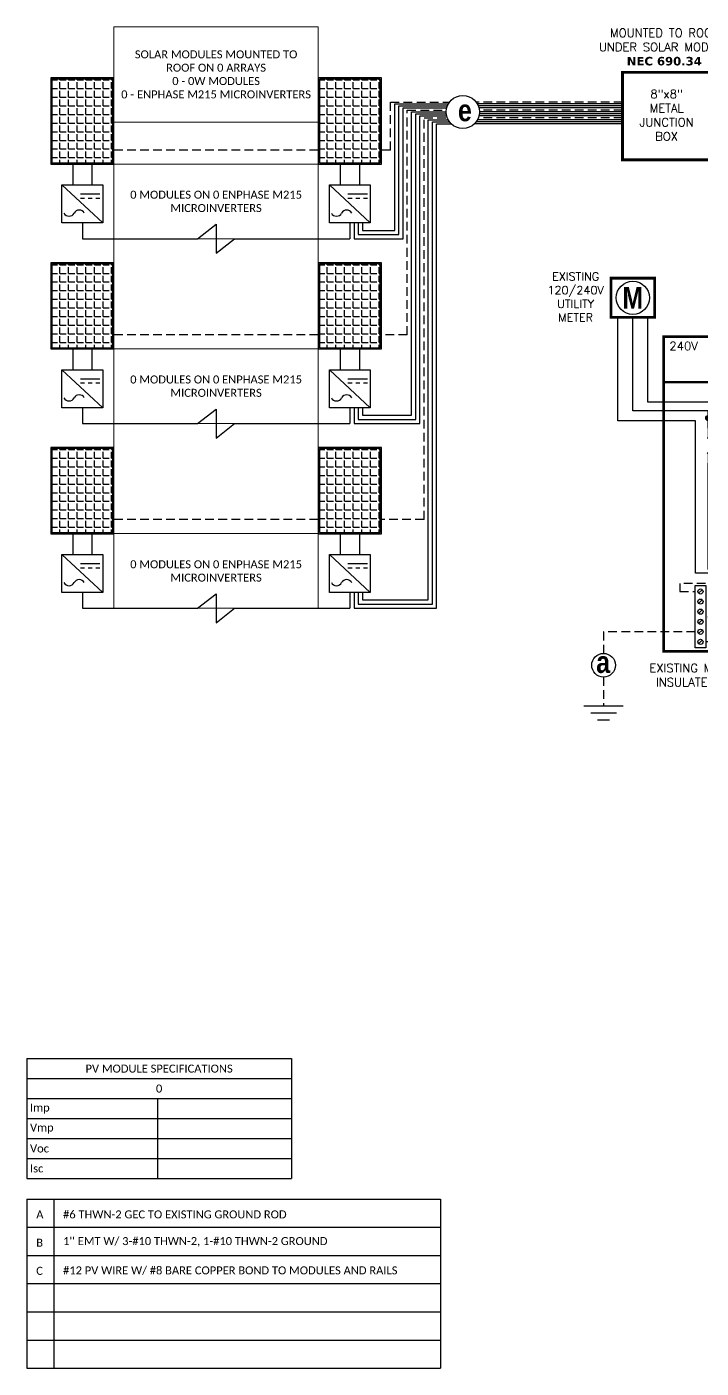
# Model space of a CAD drawing. Header units: feet. Extents: x 12814 to 13413, y 16036 to 16622.
# Drawn here: x 12814 to 13105, y 16036 to 16615 of the extents above; entities that cross this region are included whole.
import ezdxf

# ---------------------------------------------------------------- set-up
doc = ezdxf.new("R2010")
doc.units = ezdxf.units.FT
doc.header["$MEASUREMENT"] = 0
doc.linetypes.add('HIDDEN', pattern=[0.375, 0.25, -0.125])
for name, color, linetype in [('ONE LINE BLOCKS', 7, 'Continuous'), ('TABLES', 7, 'Continuous'), ('TEXT', 7, 'Continuous'), ('Z - TITLEBLOCK TXT', 7, 'Continuous')]:
    doc.layers.add(name, color=color, linetype=linetype)
doc.styles.add('ONE LINE TXT', font='techb___.ttf')
doc.styles.get("Standard").update_dxf_attribs({"font": 'simplex.shx'})

# ---------------------------------------------------------------- blocks, each defined once
blk = doc.blocks.new('*T5')
at = {"layer": 'Defpoints', "color": 8, "linetype": 'ByBlock', "lineweight": 0, "transparency": 16777216}
for p, q in [((0, 0), (88.16, 0)), ((0, 0), (0, -250.97)), ((88.16, 0), (88.16, -250.97)), ((0, -41.08), (88.16, -41.08)), ((0, -59.24), (88.16, -59.24)), ((0, -91.46), (88.16, -91.46)), ((0, -138.99), (88.16, -138.99)), ((0, -171.21), (88.16, -171.21)), ((0, -218.74), (88.16, -218.74)), ((0, -250.97), (88.16, -250.97))]:
    blk.add_line(p, q, dxfattribs=at)
at = {"color": 0, "linetype": 'Continuous', "transparency": 16777216, "char_height": 3.4544, "width": 83.574, "attachment_point": 5}
for s, insert in [('{\\fCalibri|b0|i0|c0;SOLAR MODULES MOUNTED TO ROOF ON 0 ARRAYS^J0 - 0W MODULES^J0 - ENPHASE M215 MICROINVERTERS', (44.08, -20.54)), ('{\\fCalibri|b0|i0|c0;', (44.08, -50.16)), ('{\\fCalibri|b0|i0|c0;0 MODULES ON 0 ENPHASE M215 MICROINVERTERS', (44.08, -75.35)), ('{\\fCalibri|b0|i0|c0;', (44.08, -115.23)), ('{\\fCalibri|b0|i0|c0;0 MODULES ON 0 ENPHASE M215 MICROINVERTERS', (44.08, -155.1)), ('{\\fCalibri|b0|i0|c0;', (44.08, -194.98)), ('{\\fCalibri|b0|i0|c0;0 MODULES ON 0 ENPHASE M215 MICROINVERTERS', (44.08, -234.86))]:
    blk.add_mtext(s, dxfattribs=dict(at, insert=insert))
blk = doc.blocks.new('*T6')
at = {"layer": 'Z - TITLEBLOCK TXT', "color": 0, "lineweight": -2, "transparency": 16777216}
for p, q in [((0, 0), (114.19, 0)), ((0, 0), (0, -51.69)), ((114.19, 0), (114.19, -51.69)), ((0, -8.62), (114.19, -8.62)), ((0, -17.23), (114.19, -17.23)), ((56.41, -17.23), (56.41, -51.69)), ((0, -25.85), (114.19, -25.85)), ((0, -34.46), (114.19, -34.46)), ((0, -43.08), (114.19, -43.08)), ((0, -51.69), (114.19, -51.69))]:
    blk.add_line(p, q, dxfattribs=at)
at = {"layer": 'Z - TITLEBLOCK TXT', "color": 0, "linetype": 'Continuous', "transparency": 16777216, "char_height": 3.4544}
for s, insert, width, attachment_point in [('{\\fCalibri|b0|i0|c0;PV MODULE SPECIFICATIONS', (57.09, -4.31), 111.433, 5), ('{\\fCalibri|b0|i0|c0;0', (57.09, -12.92), 111.433, 5), ('{\\fCalibri|b0|i0|c0;Imp', (1.38, -21.54), 53.6551, 4), ('{\\fCalibri|b0|i0|c0;', (57.78, -21.54), 55.0254, 4), ('{\\fCalibri|b0|i0|c0;Vmp', (1.38, -30.15), 53.6551, 4), ('{\\fCalibri|b0|i0|c0;', (57.78, -30.15), 55.0254, 4), ('{\\fCalibri|b0|i0|c0;Voc', (1.38, -38.77), 53.6551, 4), ('{\\fCalibri|b0|i0|c0;', (57.78, -38.77), 55.0254, 4), ('{\\fCalibri|b0|i0|c0;Isc', (1.38, -47.39), 53.6551, 4), ('{\\fCalibri|b0|i0|c0;', (57.78, -47.39), 55.0254, 4)]:
    blk.add_mtext(s, dxfattribs=dict(at, insert=insert, width=width, attachment_point=attachment_point))
blk = doc.blocks.new('*T7')
at = {"linetype": 'ByBlock', "lineweight": -2, "transparency": 16777216}
for p, q in [((0, 0), (178.52, 0)), ((0, 0), (0, -72.97)), ((11.58, 0), (11.58, -72.97)), ((178.52, 0), (178.52, -72.97)), ((0, -12.11), (178.52, -12.11)), ((0, -24.28), (178.52, -24.28)), ((0, -36.46), (178.52, -36.46)), ((0, -48.64), (178.52, -48.64)), ((0, -60.81), (178.52, -60.81)), ((0, -72.97), (178.52, -72.97))]:
    blk.add_line(p, q, dxfattribs=at)
at = {"color": 0, "linetype": 'Continuous', "transparency": 16777216, "char_height": 3.4544, "attachment_point": 7}
for s, insert, width in [('{\\fCalibri|b0|i0|c0;A', (4.06, -8.36), 3.4544), ('{\\fCalibri|b0|i0|c0;#6 THWN-2 GEC TO EXISTING GROUND ROD', (15.65, -8.36), 158.8095), ('{\\fCalibri|b0|i0|c0;B', (4.06, -20.53), 3.4544), ("{\\fCalibri|b0|i0|c0;1'' EMT W/ 3-#10 THWN-2, 1-#10 THWN-2 GROUND", (15.65, -20.53), 158.8095), ('{\\fCalibri|b0|i0|c0;#12 PV WIRE W/ #8 BARE COPPER BOND TO MODULES AND RAILS', (15.65, -32.71), 158.8095), ('{\\fCalibri|b0|i0|c0;C', (4.06, -32.71), 3.4544), ('{\\fCalibri|b0|i0|c0;', (4.06, -44.89), 3.4544), ('{\\fCalibri|b0|i0|c0;', (15.65, -44.89), 158.8095), ('{\\fCalibri|b0|i0|c0;', (4.06, -57.06), 3.4544), ('{\\fCalibri|b0|i0|c0;', (15.65, -57.06), 158.8095), ('{\\fCalibri|b0|i0|c0;', (4.06, -69.22), 3.4544), ('{\\fCalibri|b0|i0|c0;', (15.65, -69.22), 158.8095)]:
    blk.add_mtext(s, dxfattribs=dict(at, insert=insert, width=width))
blk = doc.blocks.new('*U8')
at = {"layer": 'ONE LINE BLOCKS', "linetype": 'Continuous'}
h = blk.add_hatch(color=254, dxfattribs=at)
h.dxf.hatch_style = 1
edge = h.paths.add_edge_path()
edge.add_arc((-68.38, 98.34), 1.11, 0, 360)
h = blk.add_hatch(color=254, dxfattribs=at)
h.dxf.hatch_style = 1
edge = h.paths.add_edge_path()
edge.add_arc((-74.3, 91.39), 1.11, 0, 360)
h = blk.add_hatch(color=1, dxfattribs=at)
h.dxf.hatch_style = 1
edge = h.paths.add_edge_path()
edge.add_arc((-74.3, 82.89), 0.291, 0, 360)
h = blk.add_hatch(color=1, dxfattribs=at)
h.dxf.hatch_style = 1
edge = h.paths.add_edge_path()
edge.add_arc((-68.38, 82.89), 0.291, 0, 360)
h = blk.add_hatch(color=1, dxfattribs=at)
h.dxf.hatch_style = 1
edge = h.paths.add_edge_path()
edge.add_arc((-74.3, 76.21), 0.291, 0, 360)
h = blk.add_hatch(color=1, dxfattribs=at)
h.dxf.hatch_style = 1
edge = h.paths.add_edge_path()
edge.add_arc((-68.38, 76.21), 0.291, 0, 360)
h = blk.add_hatch(color=1, dxfattribs=at)
h.dxf.hatch_style = 1
edge = h.paths.add_edge_path()
edge.add_arc((-56.39, 67.09), 0.291, 0, 360)
h = blk.add_hatch(color=1, dxfattribs=at)
h.dxf.hatch_style = 1
edge = h.paths.add_edge_path()
edge.add_arc((-56.39, 63.72), 0.291, 0, 360)
h = blk.add_hatch(color=1, dxfattribs=at)
h.dxf.hatch_style = 1
edge = h.paths.add_edge_path()
edge.add_arc((-49.72, 67.09), 0.291, 0, 360)
h = blk.add_hatch(color=1, dxfattribs=at)
h.dxf.hatch_style = 1
edge = h.paths.add_edge_path()
edge.add_arc((-49.72, 63.72), 0.291, 0, 360)
h = blk.add_hatch(color=1, dxfattribs=at)
h.dxf.hatch_style = 1
edge = h.paths.add_edge_path()
edge.add_arc((-56.39, 57.69), 0.291, 0, 360)
h = blk.add_hatch(color=1, dxfattribs=at)
h.dxf.hatch_style = 1
edge = h.paths.add_edge_path()
edge.add_arc((-49.72, 57.69), 0.291, 0, 360)
h = blk.add_hatch(color=1, dxfattribs=at)
h.dxf.hatch_style = 1
edge = h.paths.add_edge_path()
edge.add_arc((-56.39, 54.31), 0.291, 0, 360)
h = blk.add_hatch(color=1, dxfattribs=at)
h.dxf.hatch_style = 1
edge = h.paths.add_edge_path()
edge.add_arc((-49.72, 54.31), 0.291, 0, 360)
h = blk.add_hatch(color=1, dxfattribs=at)
h.dxf.hatch_style = 1
edge = h.paths.add_edge_path()
edge.add_arc((-56.39, 48.29), 0.291, 0, 360)
h = blk.add_hatch(color=1, dxfattribs=at)
h.dxf.hatch_style = 1
edge = h.paths.add_edge_path()
edge.add_arc((-49.72, 48.29), 0.291, 0, 360)
h = blk.add_hatch(color=1, dxfattribs=at)
h.dxf.hatch_style = 1
edge = h.paths.add_edge_path()
edge.add_arc((-56.39, 44.91), 0.291, 0, 360)
h = blk.add_hatch(color=1, dxfattribs=at)
h.dxf.hatch_style = 1
edge = h.paths.add_edge_path()
edge.add_arc((-49.72, 44.91), 0.291, 0, 360)
h = blk.add_hatch(color=1, dxfattribs=at)
h.dxf.hatch_style = 1
edge = h.paths.add_edge_path()
edge.add_arc((-56.39, 38.89), 0.291, 0, 360)
h = blk.add_hatch(color=1, dxfattribs=at)
h.dxf.hatch_style = 1
edge = h.paths.add_edge_path()
edge.add_arc((-56.39, 35.51), 0.291, 0, 360)
h = blk.add_hatch(color=1, dxfattribs=at)
h.dxf.hatch_style = 1
edge = h.paths.add_edge_path()
edge.add_arc((-49.72, 38.89), 0.291, 0, 360)
h = blk.add_hatch(color=1, dxfattribs=at)
h.dxf.hatch_style = 1
edge = h.paths.add_edge_path()
edge.add_arc((-49.72, 35.51), 0.291, 0, 360)
h = blk.add_hatch(color=1, dxfattribs=at)
h.dxf.hatch_style = 1
edge = h.paths.add_edge_path()
edge.add_arc((-56.39, 29.48), 0.291, 0, 360)
h = blk.add_hatch(color=1, dxfattribs=at)
h.dxf.hatch_style = 1
edge = h.paths.add_edge_path()
edge.add_arc((-49.72, 29.48), 0.291, 0, 360)
h = blk.add_hatch(color=1, dxfattribs=at)
h.dxf.hatch_style = 1
edge = h.paths.add_edge_path()
edge.add_arc((-56.39, 26.1), 0.291, 0, 360)
h = blk.add_hatch(color=1, dxfattribs=at)
h.dxf.hatch_style = 1
edge = h.paths.add_edge_path()
edge.add_arc((-49.72, 26.1), 0.291, 0, 360)
at = {"color": 155, "true_color": 0x647190}
blk.add_line((-93.51, 126.59), (-12.6, 126.59), dxfattribs=at)
at = {"color": 7, "linetype": 'Continuous'}
for p, q in [((-19.55, 9.66), (-19.55, 29.48)), ((0, 9.66), (-19.55, 9.66))]:
    blk.add_line(p, q, dxfattribs=at)
at = {"color": 10, "linetype": 'Continuous'}
for p, q in [((-23.58, 6.49), (-23.58, 26.1)), ((-19.54, 26.1), (-19.54, 26.1)), ((0, 6.49), (-23.58, 6.49))]:
    blk.add_line(p, q, dxfattribs=at)
at = {"color": 253, "linetype": 'Continuous'}
for p, q in [((-34.9, 12.29), (-36.07, 12.29)), ((-34.9, 3.45), (-34.9, 12.29)), ((-30.25, 3.45), (-34.9, 3.45)), ((0, 3.45), (-24.98, 3.45))]:
    blk.add_line(p, q, dxfattribs=at)
at = {"color": 7, "linetype": 'Continuous'}
blk.add_circle((-119.49, -15.26), 5.11, dxfattribs=at)
at = {"color": 253, "linetype": 'Continuous'}
blk.add_arc((-27.62, 3.3), 2.64, 3.28193, 176.71807, dxfattribs=at)
at = {"layer": 'ONE LINE BLOCKS', "lineweight": 50}
blk.add_line((-93.51, 106.95), (-12.6, 106.95), dxfattribs=at)
at = {"layer": 'ONE LINE BLOCKS', "lineweight": 50, "const_width": 1.19}
for points in [[(-116.27, 134.89), (-116.27, 151.79), (-97.41, 151.79), (-97.41, 134.89)], [(-93.51, -9.3), (-93.51, 126.59), (-12.6, 126.59), (-12.6, -9.3)]]:
    blk.add_lwpolyline(points, close=True, dxfattribs=at)
at = {"layer": 'TEXT', "color": 92, "linetype": 'HIDDEN', "ltscale": 15}
for p, q in [((-36.07, 20.02), (-86.54, 20.02)), ((-86.54, 20.02), (-86.54, 16.57)), ((-27.75, 0), (-27.75, 20.02)), ((-86.54, 16.57), (-79.95, 16.57)), ((0, 0), (-27.75, 0)), ((-79.95, -0.83), (-119.49, -0.83)), ((-119.49, -0.83), (-119.49, -10.15)), ((-119.49, -20.38), (-119.49, -32.73))]:
    blk.add_line(p, q, dxfattribs=at)
at = {"layer": 'TEXT', "color": 92, "linetype": 'Continuous', "ltscale": 15}
blk.add_line((-40.61, -5.18), (-75.41, -5.18), dxfattribs=at)
at = {"layer": 'TEXT', "color": 92, "linetype": 'Continuous', "flags": 128}
for points in [[(-72.19, 8.54), (-72.19, 5.69)], [(-74.53, 5.69), (-69.85, 5.69)], [(-70.66, 4.83), (-73.72, 4.83)], [(-71.47, 3.96), (-72.91, 3.96)]]:
    blk.add_lwpolyline(points, dxfattribs=at)
at = {"layer": 'TEXT', "color": 92, "linetype": 'Continuous', "ltscale": 4, "flags": 128}
for points in [[(-127.97, -32.73), (-111.01, -32.73)], [(-113.95, -35.88), (-125.03, -35.88)], [(-116.88, -39.02), (-122.09, -39.02)]]:
    blk.add_lwpolyline(points, dxfattribs=at)
at = {"layer": 'TEXT', "linetype": 'Continuous'}
blk.add_circle((-106.84, 143.34), 7.15, dxfattribs=at)
at = {"layer": 'TEXT', "color": 92, "linetype": 'Continuous', "ltscale": 0.3}
blk.add_arc((-31.87, 17.86), 4.65, 27.66392, 152.33608, dxfattribs=at)
at = {"layer": 'Z - TITLEBLOCK TXT', "color": 253, "linetype": 'Continuous'}
for p, q in [((-113.33, 90.2), (-113.33, 134.89)), ((-79.78, 90.2), (-113.33, 90.2)), ((-79.78, 24.52), (-79.78, 90.2)), ((-31.78, 24.52), (-79.78, 24.52)), ((-31.78, 24.52), (-31.78, 16.64)), ((-31.78, 16.64), (-36.07, 16.64))]:
    blk.add_line(p, q, dxfattribs=at)
at = {"layer": 'Z - TITLEBLOCK TXT', "color": 10, "linetype": 'Continuous'}
for p, q in [((-106.84, 94.51), (-106.84, 134.89)), ((-74.3, 94.51), (-106.84, 94.51)), ((-74.3, 87.09), (-74.3, 94.51)), ((-73.19, 91.39), (-70.25, 91.39)), ((-66.51, 91.39), (-37.57, 91.39)), ((-37.57, 91.39), (-37.57, 26.1)), ((-74.3, 26.1), (-74.3, 72.02)), ((-70.25, 63.72), (-74.3, 63.72)), ((-60.59, 63.72), (-66.51, 63.72)), ((-70.25, 54.31), (-74.3, 54.31)), ((-60.59, 54.31), (-66.51, 54.31)), ((-70.25, 44.91), (-74.3, 44.91)), ((-60.59, 44.91), (-66.51, 44.91)), ((-70.25, 35.51), (-74.3, 35.51)), ((-60.59, 35.51), (-66.51, 35.51)), ((-60.59, 26.1), (-74.3, 26.1)), ((-37.57, 26.1), (-23.58, 26.1))]:
    blk.add_line(p, q, dxfattribs=at)
at = {"layer": 'Z - TITLEBLOCK TXT', "color": 7, "linetype": 'Continuous'}
for p, q in [((-100.35, 98.34), (-100.35, 134.89)), ((-68.38, 98.34), (-100.35, 98.34)), ((-68.38, 87.09), (-68.38, 98.34)), ((-67.27, 98.34), (-28.47, 98.34)), ((-28.47, 98.34), (-28.47, 29.48)), ((-68.38, 57.69), (-68.38, 72.02)), ((-68.38, 67.09), (-60.59, 67.09)), ((-60.59, 67.09), (-68.38, 67.09)), ((-68.38, 48.29), (-68.38, 57.69)), ((-68.38, 57.69), (-60.59, 57.69)), ((-60.59, 57.69), (-68.38, 57.69)), ((-68.38, 38.89), (-68.38, 48.29)), ((-68.38, 48.29), (-60.59, 48.29)), ((-60.59, 48.29), (-68.38, 48.29)), ((-68.38, 29.48), (-68.38, 38.89)), ((-68.38, 38.89), (-60.59, 38.89)), ((-60.59, 38.89), (-68.38, 38.89)), ((-60.59, 29.48), (-68.38, 29.48)), ((-28.47, 29.48), (-19.55, 29.48))]:
    blk.add_line(p, q, dxfattribs=at)
at = {"layer": 'Z - TITLEBLOCK TXT', "color": 1, "linetype": 'Continuous'}
for p, q in [((-79.95, -7.78), (-79.95, 19.17)), ((-79.95, 19.17), (-75.41, 19.17)), ((-75.41, 19.17), (-75.41, -7.78)), ((-40.61, -7.71), (-40.61, 19.24)), ((-40.61, 19.24), (-36.07, 19.24)), ((-36.07, 19.24), (-36.07, -7.71)), ((-75.41, -7.78), (-79.95, -7.78)), ((-36.07, -7.71), (-40.61, -7.71))]:
    blk.add_line(p, q, dxfattribs=at)
at = {"layer": 'Z - TITLEBLOCK TXT', "color": 4, "linetype": 'Continuous'}
for p, q in [((-37.55, 17.43), (-39.13, 15.85)), ((-76.9, 17.35), (-78.47, 15.78)), ((-76.9, 13), (-78.47, 11.43)), ((-37.55, 13.08), (-39.13, 11.5)), ((-76.9, 8.65), (-78.47, 7.08)), ((-37.55, 8.73), (-39.13, 7.15)), ((-76.9, 4.3), (-78.47, 2.73)), ((-37.55, 4.38), (-39.13, 2.8)), ((-37.55, 0.03), (-39.13, -1.55)), ((-76.9, -0.05), (-78.47, -1.62)), ((-76.9, -4.4), (-78.47, -5.97)), ((-37.55, -4.33), (-39.13, -5.9))]:
    blk.add_line(p, q, dxfattribs=at)
at = {"layer": 'Z - TITLEBLOCK TXT', "color": 1, "linetype": 'Continuous', "flags": 128}
for points in [[(-74.3, 87.09), (-74.3, 82.89)], [(-74.3, 87.09), (-74.3, 82.89)], [(-68.38, 87.09), (-68.38, 82.89)], [(-68.38, 87.09), (-68.38, 82.89)], [(-74.3, 76.21), (-74.3, 72.02)], [(-68.38, 76.21), (-68.38, 72.02)], [(-60.59, 67.09), (-56.39, 67.09)], [(-60.59, 67.09), (-56.39, 67.09)], [(-60.59, 63.72), (-56.39, 63.72)], [(-60.59, 63.72), (-56.39, 63.72)], [(-49.72, 67.09), (-45.52, 67.09)], [(-49.72, 63.72), (-45.52, 63.72)], [(-60.59, 57.69), (-56.39, 57.69)], [(-60.59, 57.69), (-56.39, 57.69)], [(-60.59, 54.31), (-56.39, 54.31)], [(-60.59, 54.31), (-56.39, 54.31)], [(-49.72, 57.69), (-45.52, 57.69)], [(-49.72, 54.31), (-45.52, 54.31)], [(-60.59, 48.29), (-56.39, 48.29)], [(-60.59, 48.29), (-56.39, 48.29)], [(-49.72, 48.29), (-45.52, 48.29)], [(-60.59, 44.91), (-56.39, 44.91)], [(-60.59, 44.91), (-56.39, 44.91)], [(-49.72, 44.91), (-45.52, 44.91)], [(-60.59, 38.89), (-56.39, 38.89)], [(-60.59, 38.89), (-56.39, 38.89)], [(-60.59, 35.51), (-56.39, 35.51)], [(-60.59, 35.51), (-56.39, 35.51)], [(-49.72, 38.89), (-45.52, 38.89)], [(-49.72, 35.51), (-45.52, 35.51)], [(-60.59, 29.48), (-56.39, 29.48)], [(-60.59, 29.48), (-56.39, 29.48)], [(-49.72, 29.48), (-45.52, 29.48)], [(-60.59, 26.1), (-56.39, 26.1)], [(-60.59, 26.1), (-56.39, 26.1)], [(-49.72, 26.1), (-45.52, 26.1)]]:
    blk.add_lwpolyline(points, dxfattribs=at)
at = {"layer": 'Z - TITLEBLOCK TXT', "color": 7, "linetype": 'Continuous'}
for centre in [(-68.38, 98.34), (-68.38, 98.34), (-74.3, 91.39)]:
    blk.add_circle(centre, 1.11, dxfattribs=at)
at = {"layer": 'Z - TITLEBLOCK TXT', "color": 1, "linetype": 'Continuous'}
for centre in [(-74.3, 82.89), (-68.38, 82.89), (-74.3, 76.21), (-68.38, 76.21), (-56.39, 67.09), (-56.39, 63.72), (-49.72, 67.09), (-49.72, 63.72), (-56.39, 57.69), (-49.72, 57.69), (-56.39, 54.31), (-49.72, 54.31), (-56.39, 48.29), (-49.72, 48.29), (-56.39, 44.91), (-49.72, 44.91), (-56.39, 38.89), (-56.39, 35.51), (-49.72, 38.89), (-49.72, 35.51), (-56.39, 29.48), (-49.72, 29.48), (-56.39, 26.1), (-49.72, 26.1)]:
    blk.add_circle(centre, 0.291, dxfattribs=at)
at = {"layer": 'Z - TITLEBLOCK TXT', "color": 4, "linetype": 'Continuous'}
for centre in [(-77.68, 16.57), (-38.34, 16.64), (-77.68, 12.22), (-38.34, 12.29), (-77.68, 7.87), (-38.34, 7.94), (-77.68, 3.52), (-77.68, -0.83), (-38.34, 3.59), (-38.34, -0.76), (-77.68, -5.18), (-38.34, -5.11)]:
    blk.add_circle(centre, 1.11, dxfattribs=at)
at = {"layer": 'Z - TITLEBLOCK TXT', "color": 10, "linetype": 'Continuous'}
for centre in [(-68.38, 91.28), (-68.38, 63.61), (-68.38, 54.21), (-68.38, 44.8), (-68.38, 35.4)]:
    blk.add_arc(centre, 1.87, 3.2937, 176.7063, dxfattribs=at)
at = {"layer": 'Z - TITLEBLOCK TXT', "color": 1, "linetype": 'Continuous'}
for centre, start, end in [((-75.49, 79.55), 310.3392, 49.6608), ((-69.57, 79.55), 310.3392, 49.6608), ((-53.05, 65.9), 40.3392, 139.6608), ((-53.05, 62.52), 40.3392, 139.6608), ((-53.05, 56.5), 40.3392, 139.6608), ((-53.05, 53.12), 40.3392, 139.6608), ((-53.05, 47.1), 40.3392, 139.6608), ((-53.05, 43.72), 40.3392, 139.6608), ((-53.05, 37.69), 40.3392, 139.6608), ((-53.05, 34.31), 40.3392, 139.6608), ((-53.05, 28.29), 40.3392, 139.6608), ((-53.05, 24.91), 40.3392, 139.6608)]:
    blk.add_arc(centre, 3.93, start, end, dxfattribs=at)
at = {"layer": 'TABLES', "color": 1, "linetype": 'Continuous'}
blk.add_text('NEUTRAL', height=3.658, rotation=90, dxfattribs=at).set_placement((-41.27, -4.66))
at = {"layer": 'TEXT', "color": 1, "attachment_point": 5}
for s, width, gutter_width, heights, insert, char_height in [('EXISTING\\P120/240V UTILITY METER', 0.0523, 7.17, [0], (-131.55, 143.68), 3.5433), ('240V', 0.1481, 0.75, [0], (-84.98, 122.54), 3.658), ('1∅', 0.1481, 0.75, [0], (-17.91, 122.54), 3.658), ('0A MAIN BREAKER\\P0A BUSBAR', 72.4998, 0.75, [0], (-52.35, 113.14), 3.6576), ('2p0A', 0.1481, 0.75, [0], (-63.46, 79.11), 3.658), ('EXISTING MAIN BREAKER LOAD CENTER INSULATED LINE TAPS INSTALLED ON MAIN FEEDERS\\P{\\fVerdana|b1|i0|c0|p34;NEC 690.64}', 98.9176, 7.17, [106.42], (-52.23, -25.66), 3.6576)]:
    blk.add_mtext_dynamic_manual_height_columns(s, width=width, gutter_width=gutter_width, heights=heights, dxfattribs=dict(at, insert=insert, char_height=char_height))
at = {"layer": 'Z - TITLEBLOCK TXT', "color": 253, "linetype": 'Continuous', "style": 'ONE LINE TXT'}
blk.add_text('M', height=9.38, dxfattribs=at).set_placement((-111.4, 138.62))
at = {"layer": 'Z - TITLEBLOCK TXT', "color": 1, "linetype": 'Continuous', "insert": (-122.68, -9.21), "char_height": 9.3833, "attachment_point": 1, "style": 'ONE LINE TXT'}
blk.add_mtext_dynamic_manual_height_columns('{\\W1;\\C256;a}', width=0.1385, gutter_width=2.13, heights=[0], dxfattribs=at)

msp = doc.modelspace()

# ---------------------------------------------------------------- hatches: boundary and pattern name
at = {"layer": 'ONE LINE BLOCKS', "linetype": 'Continuous'}
h = msp.add_hatch(dxfattribs=at)
h.set_pattern_fill('ANGLE', color=256, scale=13.54666)
h.set_pattern_definition([(0, (12887.8863, 4573.7728), (0, 3.7253315), [2.709332, -1.0159995]), (90, (12887.8863, 4573.7728), (-3.7253315, 2e-16), [2.709332, -1.0159995])])
h.paths.add_polyline_path([(12824.87, 16592.07), (12824.87, 16555.89), (12851.11, 16555.89), (12851.11, 16592.07)])
h = msp.add_hatch(dxfattribs=at)
h.set_pattern_fill('ANGLE', color=256, scale=13.54666)
h.set_pattern_definition([(0, (13003.306, 4573.7728), (0, 3.7253315), [2.709332, -1.0159995]), (90, (13003.306, 4573.7728), (-3.7253315, 2e-16), [2.709332, -1.0159995])])
h.paths.add_polyline_path([(12940.29, 16592.07), (12940.29, 16555.89), (12966.53, 16555.89), (12966.53, 16592.07)])
h = msp.add_hatch(dxfattribs=at)
h.set_pattern_fill('ANGLE', color=256, scale=13.54666)
h.set_pattern_definition([(0, (12887.8863, 4494.0197), (0, 3.7253315), [2.709332, -1.0159995]), (90, (12887.8863, 4494.0197), (-3.7253315, 2e-16), [2.709332, -1.0159995])])
h.paths.add_polyline_path([(12824.87, 16512.32), (12824.87, 16476.13), (12851.11, 16476.13), (12851.11, 16512.32)])
h = msp.add_hatch(dxfattribs=at)
h.set_pattern_fill('ANGLE', color=256, scale=13.54666)
h.set_pattern_definition([(0, (13003.306, 4494.0197), (0, 3.7253315), [2.709332, -1.0159995]), (90, (13003.306, 4494.0197), (-3.7253315, 2e-16), [2.709332, -1.0159995])])
h.paths.add_polyline_path([(12940.29, 16512.32), (12940.29, 16476.13), (12966.53, 16476.13), (12966.53, 16512.32)])
h = msp.add_hatch(dxfattribs=at)
h.set_pattern_fill('ANGLE', color=256, scale=13.54666)
h.set_pattern_definition([(0, (12887.8863, 4414.2665), (0, 3.7253315), [2.709332, -1.0159995]), (90, (12887.8863, 4414.2665), (-3.7253315, 2e-16), [2.709332, -1.0159995])])
h.paths.add_polyline_path([(12824.87, 16432.56), (12824.87, 16396.38), (12851.11, 16396.38), (12851.11, 16432.56)])
h = msp.add_hatch(dxfattribs=at)
h.set_pattern_fill('ANGLE', color=256, scale=13.54666)
h.set_pattern_definition([(0, (13003.306, 4414.2665), (0, 3.7253315), [2.709332, -1.0159995]), (90, (13003.306, 4414.2665), (-3.7253315, 2e-16), [2.709332, -1.0159995])])
h.paths.add_polyline_path([(12940.29, 16432.56), (12940.29, 16396.38), (12966.53, 16396.38), (12966.53, 16432.56)])

# ---------------------------------------------------------------- linework, layer by layer
at = {"color": 253, "linetype": 'Continuous'}
for p, q in [((12972.82, 16526.76), (12972.82, 16581.31)), ((12972.82, 16581.31), (12995.93, 16581.31)), ((13071.1, 16581.31), (13008.44, 16581.31)), ((12980.02, 16577.86), (12995.04, 16577.86)), ((12980.02, 16447.01), (12980.02, 16577.86)), ((12987.23, 16574.42), (12995.93, 16574.42)), ((12987.23, 16367.25), (12987.23, 16574.42)), ((13071.1, 16574.42), (13008.44, 16574.42)), ((13071.1, 16577.86), (13009.32, 16577.86)), ((12958.82, 16526.76), (12972.82, 16526.76)), ((12958.82, 16447.01), (12980.02, 16447.01)), ((12958.82, 16367.25), (12987.23, 16367.25))]:
    msp.add_line(p, q, dxfattribs=at)
at = {"color": 10, "linetype": 'Continuous'}
for p, q in [((12974.62, 16524.96), (12974.62, 16580.45)), ((12974.62, 16580.45), (12995.52, 16580.45)), ((13071.1, 16580.45), (13008.84, 16580.45)), ((12981.83, 16577), (12995.09, 16577)), ((12981.83, 16445.21), (12981.83, 16577)), ((13071.1, 16577), (13009.27, 16577)), ((12989.03, 16573.56), (12996.48, 16573.56)), ((12989.03, 16365.45), (12989.03, 16573.56)), ((13071.1, 16573.56), (13007.88, 16573.56)), ((12957.02, 16524.96), (12974.62, 16524.96)), ((12957.02, 16445.21), (12981.83, 16445.21)), ((12957.02, 16365.45), (12989.03, 16365.45))]:
    msp.add_line(p, q, dxfattribs=at)
at = {"linetype": 'Continuous'}
for p, q in [((12976.42, 16523.16), (12976.42, 16579.59)), ((12976.42, 16579.59), (12995.25, 16579.59)), ((12983.63, 16576.14), (12995.25, 16576.14)), ((12983.63, 16443.4), (12983.63, 16576.14)), ((13071.1, 16579.59), (13009.11, 16579.59)), ((13071.1, 16576.14), (13009.11, 16576.14)), ((12990.84, 16572.7), (12997.25, 16572.7)), ((12990.84, 16363.65), (12990.84, 16572.7)), ((13071.1, 16572.7), (13007.11, 16572.7)), ((12833.84, 16555.38), (12833.84, 16546.37)), ((12842.15, 16555.38), (12842.15, 16546.37)), ((12949.26, 16555.38), (12949.26, 16546.37)), ((12957.57, 16555.38), (12957.57, 16546.37)), ((12829.17, 16546.37), (12846.82, 16546.37)), ((12829.17, 16529.98), (12829.17, 16546.37)), ((12829.17, 16546.37), (12846.82, 16529.98)), ((12846.82, 16546.37), (12846.82, 16529.98)), ((12944.59, 16546.37), (12962.24, 16546.37)), ((12944.59, 16529.98), (12944.59, 16546.37)), ((12944.59, 16546.37), (12962.24, 16529.98)), ((12962.24, 16546.37), (12962.24, 16529.98)), ((12846.82, 16529.98), (12829.17, 16529.98)), ((12962.24, 16529.98), (12944.59, 16529.98)), ((12955.22, 16523.16), (12976.42, 16523.16)), ((12833.84, 16475.62), (12833.84, 16466.61)), ((12842.15, 16475.62), (12842.15, 16466.61)), ((12949.26, 16475.62), (12949.26, 16466.61)), ((12957.57, 16475.62), (12957.57, 16466.61)), ((12829.17, 16466.61), (12846.82, 16466.61)), ((12829.17, 16450.22), (12829.17, 16466.61)), ((12829.17, 16466.61), (12846.82, 16450.22)), ((12846.82, 16466.61), (12846.82, 16450.22)), ((12944.59, 16466.61), (12962.24, 16466.61)), ((12944.59, 16450.22), (12944.59, 16466.61)), ((12944.59, 16466.61), (12962.24, 16450.22)), ((12962.24, 16466.61), (12962.24, 16450.22)), ((12846.82, 16450.22), (12829.17, 16450.22)), ((12962.24, 16450.22), (12944.59, 16450.22)), ((12955.22, 16443.4), (12983.63, 16443.4)), ((12833.84, 16395.87), (12833.84, 16386.86)), ((12842.15, 16395.87), (12842.15, 16386.86)), ((12949.26, 16395.87), (12949.26, 16386.86)), ((12957.57, 16395.87), (12957.57, 16386.86)), ((12829.17, 16386.86), (12846.82, 16386.86)), ((12829.17, 16370.47), (12829.17, 16386.86)), ((12829.17, 16386.86), (12846.82, 16370.47)), ((12846.82, 16386.86), (12846.82, 16370.47)), ((12944.59, 16386.86), (12962.24, 16386.86)), ((12944.59, 16370.47), (12944.59, 16386.86)), ((12944.59, 16386.86), (12962.24, 16370.47)), ((12962.24, 16386.86), (12962.24, 16370.47)), ((12846.82, 16370.47), (12829.17, 16370.47)), ((12962.24, 16370.47), (12944.59, 16370.47)), ((12955.22, 16363.65), (12990.84, 16363.65))]:
    msp.add_line(p, q, dxfattribs=at)
at = {"linetype": 'Continuous', "flags": 128}
for points in [[(12824.37, 16592.58), (12824.37, 16555.38), (12851.62, 16555.38), (12851.62, 16592.58), (12824.37, 16592.58)], [(12939.79, 16592.58), (12939.79, 16555.38), (12967.04, 16555.38), (12967.04, 16592.58), (12939.79, 16592.58)], [(12824.37, 16512.83), (12824.37, 16475.62), (12851.62, 16475.62), (12851.62, 16512.83), (12824.37, 16512.83)], [(12939.79, 16512.83), (12939.79, 16475.62), (12967.04, 16475.62), (12967.04, 16512.83), (12939.79, 16512.83)], [(12824.37, 16433.07), (12824.37, 16395.87), (12851.62, 16395.87), (12851.62, 16433.07), (12824.37, 16433.07)], [(12939.79, 16433.07), (12939.79, 16395.87), (12967.04, 16395.87), (12967.04, 16433.07), (12939.79, 16433.07)]]:
    msp.add_lwpolyline(points, dxfattribs=at)
for points in [[(12824.87, 16592.07), (12824.87, 16555.89), (12851.11, 16555.89), (12851.11, 16592.07)], [(12940.29, 16592.07), (12940.29, 16555.89), (12966.53, 16555.89), (12966.53, 16592.07)], [(12824.87, 16512.32), (12824.87, 16476.13), (12851.11, 16476.13), (12851.11, 16512.32)], [(12940.29, 16512.32), (12940.29, 16476.13), (12966.53, 16476.13), (12966.53, 16512.32)], [(12824.87, 16432.56), (12824.87, 16396.38), (12851.11, 16396.38), (12851.11, 16432.56)], [(12940.29, 16432.56), (12940.29, 16396.38), (12966.53, 16396.38), (12966.53, 16432.56)]]:
    msp.add_lwpolyline(points, close=True, dxfattribs=at)
at = {"color": 7, "linetype": 'Continuous'}
msp.add_circle((13002.18, 16577.86), 7.14, dxfattribs=at)
at = {"layer": 'ONE LINE BLOCKS', "lineweight": 50, "const_width": 1.19}
msp.add_lwpolyline([(13108.88, 16557.2), (13071.1, 16557.2), (13071.1, 16594.99), (13108.88, 16594.99)], close=True, dxfattribs=at)
at = {"layer": 'TEXT', "color": 92, "linetype": 'HIDDEN', "ltscale": 15}
for p, q in [((12971.01, 16561.43), (12971.01, 16582.17)), ((12971.01, 16582.17), (12996.48, 16582.17)), ((13071.1, 16582.17), (13007.88, 16582.17)), ((12978.22, 16578.72), (12995.09, 16578.72)), ((12978.22, 16481.67), (12978.22, 16578.72)), ((12985.43, 16575.28), (12995.52, 16575.28)), ((12985.43, 16401.92), (12985.43, 16575.28)), ((13071.1, 16575.28), (13008.84, 16575.28)), ((13071.1, 16578.72), (13009.27, 16578.72)), ((12971.01, 16561.43), (12967.04, 16561.43)), ((12978.22, 16481.67), (12967.04, 16481.67)), ((12985.43, 16401.92), (12967.04, 16401.92))]:
    msp.add_line(p, q, dxfattribs=at)
at = {"layer": 'TEXT', "color": 92, "linetype": 'HIDDEN', "ltscale": 15, "flags": 128}
for points in [[(12939.79, 16561.43), (12851.62, 16561.43)], [(12939.79, 16481.67), (12851.62, 16481.67)], [(12939.79, 16401.92), (12851.62, 16401.92)]]:
    msp.add_lwpolyline(points, dxfattribs=at)
at = {"layer": 'Z - TITLEBLOCK TXT', "color": 7, "linetype": 'Continuous'}
for p, q in [((12845.59, 16542.37), (12837.2, 16542.37)), ((12838.95, 16540.56), (12837.2, 16540.56)), ((12842.27, 16540.56), (12840.52, 16540.56)), ((12845.59, 16540.56), (12843.84, 16540.56)), ((12961.01, 16542.37), (12952.62, 16542.37)), ((12954.37, 16540.56), (12952.62, 16540.56)), ((12957.69, 16540.56), (12955.94, 16540.56)), ((12961.01, 16540.56), (12959.26, 16540.56)), ((12887.75, 16523.16), (12895.7, 16529.42)), ((12895.7, 16529.42), (12895.7, 16516.89)), ((12895.7, 16516.89), (12903.66, 16523.16)), ((12845.59, 16462.62), (12837.2, 16462.62)), ((12838.95, 16460.81), (12837.2, 16460.81)), ((12842.27, 16460.81), (12840.52, 16460.81)), ((12845.59, 16460.81), (12843.84, 16460.81)), ((12961.01, 16462.62), (12952.62, 16462.62)), ((12954.37, 16460.81), (12952.62, 16460.81)), ((12957.69, 16460.81), (12955.94, 16460.81)), ((12961.01, 16460.81), (12959.26, 16460.81)), ((12887.75, 16443.4), (12895.7, 16449.67)), ((12895.7, 16449.67), (12895.7, 16437.14)), ((12895.7, 16437.14), (12903.66, 16443.4)), ((12845.59, 16382.87), (12837.2, 16382.87)), ((12838.95, 16381.05), (12837.2, 16381.05)), ((12842.27, 16381.05), (12840.52, 16381.05)), ((12845.59, 16381.05), (12843.84, 16381.05)), ((12961.01, 16382.87), (12952.62, 16382.87)), ((12954.37, 16381.05), (12952.62, 16381.05)), ((12957.69, 16381.05), (12955.94, 16381.05)), ((12961.01, 16381.05), (12959.26, 16381.05)), ((12887.75, 16363.65), (12895.7, 16369.91)), ((12895.7, 16369.91), (12895.7, 16357.39)), ((12895.7, 16357.39), (12903.66, 16363.65))]:
    msp.add_line(p, q, dxfattribs=at)
at = {"layer": 'Z - TITLEBLOCK TXT', "linetype": 'Continuous', "flags": 128}
for points in [[(12837.99, 16529.98), (12837.99, 16523.16)], [(12953.41, 16529.98), (12953.41, 16523.16)], [(12955.22, 16529.98), (12955.22, 16523.16)], [(12837.99, 16523.16), (12887.75, 16523.16)], [(12903.66, 16523.16), (12953.41, 16523.16)], [(12837.99, 16450.22), (12837.99, 16443.4)], [(12953.41, 16450.22), (12953.41, 16443.4)], [(12955.22, 16450.22), (12955.22, 16443.4)], [(12837.99, 16443.4), (12887.75, 16443.4)], [(12903.66, 16443.4), (12953.41, 16443.4)], [(12837.99, 16370.47), (12837.99, 16363.65)], [(12953.41, 16370.47), (12953.41, 16363.65)], [(12955.22, 16370.47), (12955.22, 16363.65)], [(12837.99, 16363.65), (12887.75, 16363.65)], [(12903.66, 16363.65), (12953.41, 16363.65)]]:
    msp.add_lwpolyline(points, dxfattribs=at)
at = {"layer": 'Z - TITLEBLOCK TXT', "color": 10, "linetype": 'Continuous', "flags": 128}
for points in [[(12957.02, 16529.98), (12957.02, 16524.96)], [(12957.02, 16450.22), (12957.02, 16445.21)], [(12957.02, 16370.47), (12957.02, 16365.45)]]:
    msp.add_lwpolyline(points, dxfattribs=at)
at = {"layer": 'Z - TITLEBLOCK TXT', "color": 253, "linetype": 'Continuous', "flags": 128}
for points in [[(12958.82, 16529.98), (12958.82, 16526.76)], [(12958.82, 16450.22), (12958.82, 16447.01)], [(12958.82, 16370.47), (12958.82, 16367.25)]]:
    msp.add_lwpolyline(points, dxfattribs=at)
at = {"layer": 'Z - TITLEBLOCK TXT', "linetype": 'Continuous'}
for centre, start, end in [((12832.24, 16535.38), 207.66392, 332.33608), ((12836.62, 16533.08), 27.66392, 152.33608), ((12947.66, 16535.38), 207.66392, 332.33608), ((12952.04, 16533.08), 27.66392, 152.33608), ((12832.24, 16455.63), 207.66392, 332.33608), ((12836.62, 16453.33), 27.66392, 152.33608), ((12947.66, 16455.63), 207.66392, 332.33608), ((12952.04, 16453.33), 27.66392, 152.33608), ((12832.24, 16375.88), 207.66392, 332.33608), ((12836.62, 16373.58), 27.66392, 152.33608), ((12947.66, 16375.88), 207.66392, 332.33608), ((12952.04, 16373.58), 27.66392, 152.33608)]:
    msp.add_arc(centre, 2.48, start, end, dxfattribs=at)

# ---------------------------------------------------------------- block references
for name, p in [('*T5', (12851.62, 16614.62)), ('*T6', (12814.03, 16169.29)), ('*T7', (12814.03, 16108.67))]:
    msp.add_blockref(name, p)
at = {"color": 7}
msp.add_blockref('*U8', (13182.41, 16354.34), dxfattribs=at)

# ---------------------------------------------------------------- texts
at = {"layer": 'TEXT', "color": 1, "char_height": 3.6576, "attachment_point": 5}
for s, width, insert in [(' \\PMOUNTED TO ROOF \\PUNDER SOLAR MODULE\\P{\\fVerdana|b1|i0|c0|p34;NEC 690.34}', 72.4158, (13089.11, 16608.91)), ('8"x8" METAL JUNCTION BOX ', 0.4767, (13090.13, 16576.46))]:
    msp.add_mtext_dynamic_manual_height_columns(s, width=width, gutter_width=7.17, heights=[0], dxfattribs=dict(at, insert=insert))
at = {"layer": 'Z - TITLEBLOCK TXT', "color": 1, "linetype": 'Continuous', "insert": (13000.07, 16583.26), "char_height": 9.3833, "attachment_point": 1, "style": 'ONE LINE TXT'}
msp.add_mtext_dynamic_manual_height_columns('{\\W1;\\C256;e}', width=0.1385, gutter_width=2.13, heights=[0], dxfattribs=at)

doc.saveas('drawing.dxf')
